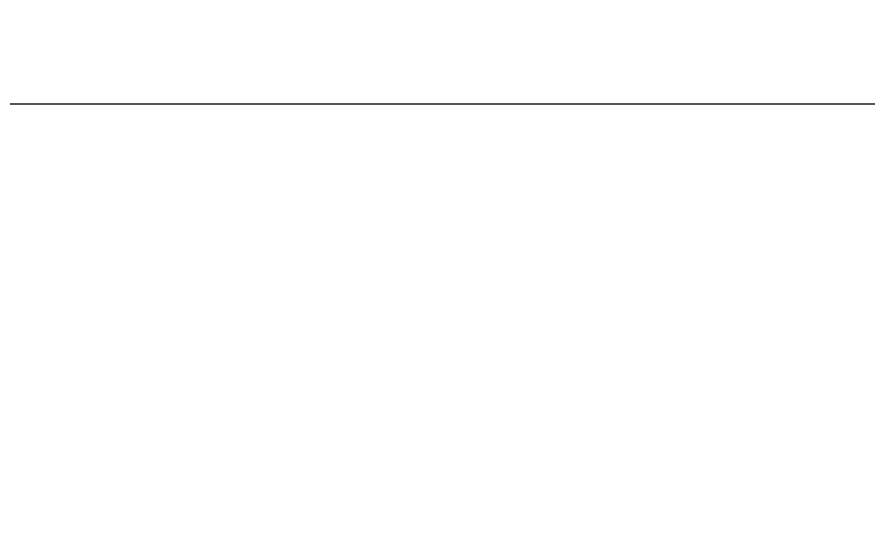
# Model space of a CAD drawing. Extents: x 23 to 417, y 3 to 294.
# Drawn here: x 86.97 to 99.47, y 155.75 to 163.38 of the extents above; entities that cross this region are included whole.
import ezdxf
from ezdxf.enums import TextEntityAlignment as Align

# ---------------------------------------------------------------- set-up
doc = ezdxf.new("R2010")
doc.units = 0
doc.layers.get('0').update_dxf_attribs({"lineweight": 13})
doc.styles.get("Standard").update_dxf_attribs({"font": 'isocp.shx'})
doc.dimstyles.get("Standard").update_dxf_attribs({"dimtxt": 2.5, "dimasz": 2.5, "dimexe": 1.25, "dimexo": 0.625, "dimtad": 1, "dimtxsty": 'Standard', "dimcen": 2.5, "dimadec": 0, "dimazin": 0, "dimtfac": 1, "dimtmove": 0, "dimatfit": 0, "dimfxl": 0, "dimarcsym": 0})

# ---------------------------------------------------------------- blocks, each defined once
blk = doc.blocks.new('*D204')
at = {"color": 7, "lineweight": 13, "ltscale": 0.349157, "transparency": 16777216}
blk.add_line((82.274, 150.138), (82.274, 164.104), dxfattribs=at)
at = {"color": 7, "lineweight": 13, "ltscale": 0.068793, "transparency": 16777216}
blk.add_line((120.274, 161.352), (120.274, 164.104), dxfattribs=at)
at = {"color": 7, "lineweight": 13, "transparency": 16777216}
blk.add_line((82.274, 162.104), (120.274, 162.104), dxfattribs=at)
for points in [[(84.206, 162.622), (82.274, 162.104), (84.206, 161.586)], [(118.342, 161.586), (120.274, 162.104), (118.342, 162.622)]]:
    blk.add_lwpolyline(points, dxfattribs=at)
for s, height, width, p, p2 in [('[', 3.5, 1.552525, (98.856, 164.104), (100.214, 164.104)), (']', 3.5, 1.552524, (113.831, 164.104), (115.189, 164.104)), ('76', 3.5, 1.349554, (89.717, 164.104), (95.856, 164.104)), ('2.99', 3.5, 1.427457, (101.214, 164.104), (112.831, 164.104)), ('/', 1, 1.818182, (96.856, 165.354), (97.856, 165.354))]:
    blk.add_text(s, height=height, dxfattribs=dict(at, width=width)).set_placement(p, p2, align=Align.FIT)
blk = doc.blocks.new('*D205')
at = {"color": 7, "lineweight": 13, "transparency": 16777216}
for p, q in [((82.274, 150.138), (82.274, 171.182)), ((158.274, 150.138), (158.274, 171.182)), ((82.274, 169.182), (158.274, 169.182))]:
    blk.add_line(p, q, dxfattribs=at)
for points in [[(84.206, 169.7), (82.274, 169.182), (84.206, 168.664)], [(156.342, 168.664), (158.274, 169.182), (156.342, 169.7)]]:
    blk.add_lwpolyline(points, dxfattribs=at)
for s, height, width, p, p2 in [('[', 3.5, 1.552524, (117.69, 171.182), (119.048, 171.182)), (']', 3.5, 1.552523, (132.664, 171.182), (134.023, 171.182)), ('152', 3.5, 1.508698, (105.132, 171.182), (114.69, 171.182)), ('5.98', 3.5, 1.472807, (120.048, 171.182), (131.664, 171.182)), ('/', 1, 1.818182, (115.69, 172.432), (116.69, 172.432))]:
    blk.add_text(s, height=height, dxfattribs=dict(at, width=width)).set_placement(p, p2, align=Align.FIT)
blk = doc.blocks.new('*D206')
at = {"color": 7, "lineweight": 13, "transparency": 16777216}
for p, q in [((79.774, 150.688), (79.774, 177.797)), ((79.774, 175.797), (120.274, 175.797))]:
    blk.add_line(p, q, dxfattribs=at)
at = {"color": 7, "lineweight": 13, "ltscale": 0.411112, "transparency": 16777216}
blk.add_line((120.274, 161.352), (120.274, 177.797), dxfattribs=at)
at = {"color": 7, "lineweight": 13, "transparency": 16777216}
for points in [[(81.706, 176.314), (79.774, 175.797), (81.706, 175.279)], [(118.342, 175.279), (120.274, 175.797), (118.342, 176.314)]]:
    blk.add_lwpolyline(points, dxfattribs=at)
for s, height, width, p, p2 in [('[', 3.5, 1.552525, (95.73, 177.797), (97.088, 177.797)), (']', 3.5, 1.552523, (110.705, 177.797), (112.063, 177.797)), ('81', 3.5, 1.67037, (86.591, 177.797), (92.73, 177.797)), ('3.19', 3.5, 1.564373, (98.088, 177.797), (109.705, 177.797)), ('/', 1, 1.818182, (93.73, 179.047), (94.73, 179.047))]:
    blk.add_text(s, height=height, dxfattribs=dict(at, width=width)).set_placement(p, p2, align=Align.FIT)
blk = doc.blocks.new('*D207')
at = {"color": 7, "lineweight": 13, "transparency": 16777216}
for p, q in [((79.774, 150.688), (79.774, 185.022)), ((160.774, 150.688), (160.774, 185.022)), ((74.774, 183.022), (165.774, 183.022))]:
    blk.add_line(p, q, dxfattribs=at)
for points in [[(77.842, 182.504), (79.774, 183.022), (77.842, 183.539)], [(162.706, 183.539), (160.774, 183.022), (162.706, 182.504)]]:
    blk.add_lwpolyline(points, dxfattribs=at)
for s, height, width, p, p2 in [('[', 3.5, 1.552524, (119.566, 185.022), (120.924, 185.022)), (']', 3.5, 1.552523, (134.54, 185.022), (135.899, 185.022)), ('162', 3.5, 1.508698, (107.008, 185.022), (116.566, 185.022)), ('6.38', 3.5, 1.475095, (121.924, 185.022), (133.54, 185.022)), ('/', 1, 1.818182, (117.566, 186.272), (118.566, 186.272))]:
    blk.add_text(s, height=height, dxfattribs=dict(at, width=width)).set_placement(p, p2, align=Align.FIT)

msp = doc.modelspace()

# ---------------------------------------------------------------- dimensions: what is measured, and where the dimension line sits
at = {"color": 0, "lineweight": 0}
for base, p1, p2, angle, picture, middle in [((79.7741, 183.0216), (160.7741, 149.6876), (79.7741, 149.6876), 179.99905, '*D207', (121.4533, 183.0216)), ((79.7741, 175.7966), (120.2741, 160.3522), (79.7741, 149.6876), 179.99905, '*D206', (99.3273, 175.7966)), ((82.2741, 169.1819), (158.2741, 149.1376), (82.2741, 149.1376), 179.99905, '*D205', (119.5773, 169.1819)), ((120.2741, 162.1039), (82.2741, 149.1376), (120.2741, 160.3522), 359.99809, '*D204', (102.4533, 162.1039))]:
    dim = msp.add_linear_dim(base=base, p1=p1, p2=p2, angle=angle, dimstyle='Standard', override={"dimlfac": 2}, dxfattribs=at)
    dim.commit()
    dim.dimension.update_dxf_attribs({"geometry": picture, "text_midpoint": middle, "dimtype": 160})

doc.saveas('drawing.dxf')
